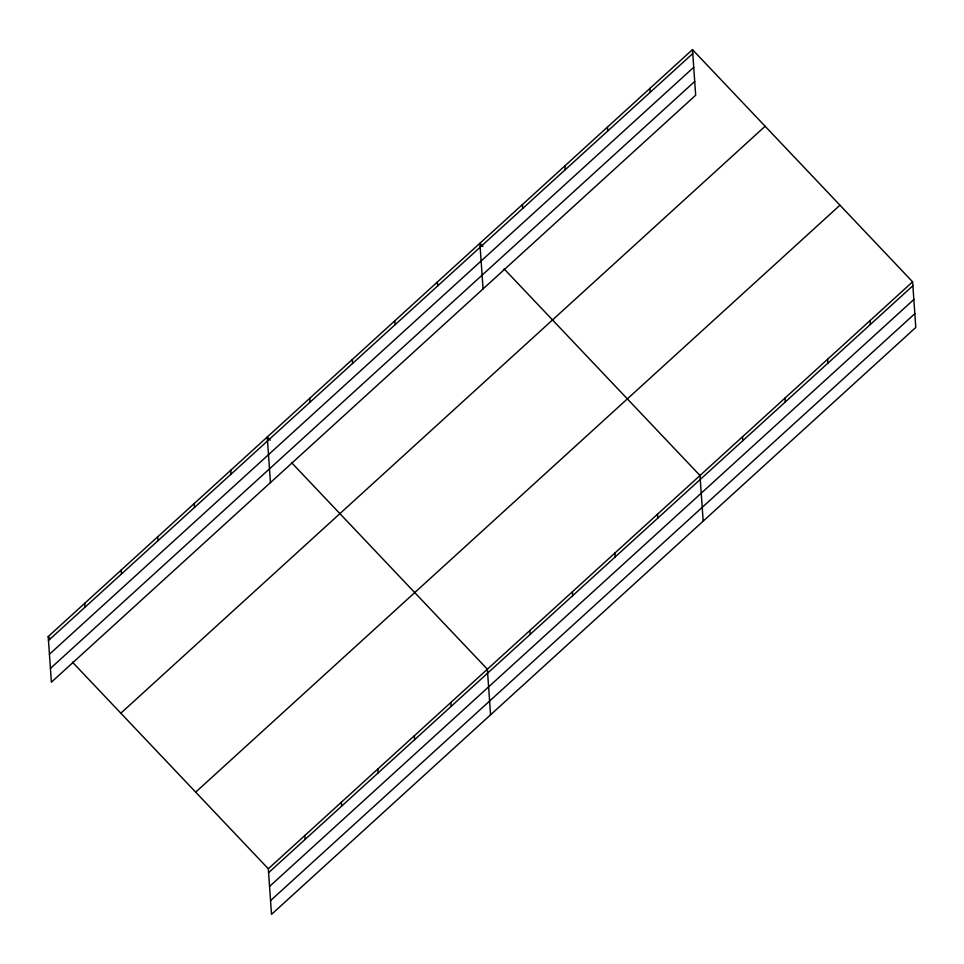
<?xml version="1.0" encoding="UTF-8"?>
<svg xmlns="http://www.w3.org/2000/svg" width="964" height="964" viewBox="0 0 964 964"><rect width="100%" height="100%" fill="white"/><g stroke="black" fill="none" stroke-linecap="round" stroke-linejoin="round"><path stroke-width="1.45" d="M692.489 49.622L695.683 95.219L51.393 682.175L48.2 636.565L692.489 49.622L912.607 281.825L915.8 327.435L271.511 914.378L268.317 868.781L72.408 662.111M48.477 640.482L692.767 53.538M49.441 654.243L693.731 67.287M50.429 668.414L694.719 81.47M120.837 713.203L765.139 126.248M195.68 792.155L839.969 205.199M268.317 868.781L912.607 281.825M268.595 872.685L912.884 285.742M269.546 886.446L913.848 299.503M270.547 900.617L914.836 313.674M482.904 246.507L479.879 243.314L483.06 288.911M504.088 268.86L699.997 475.517L703.178 521.126M270.282 440.199L267.257 437.005L270.45 482.615M291.477 462.551L487.374 669.209L490.568 714.818M48.2 636.565L50.212 638.698M870.082 320.566L870.359 324.482M827.57 359.307L827.835 363.223M785.045 398.048L785.311 401.952M742.521 436.776L742.786 440.693M649.977 88.363L650.242 92.279M657.472 514.258L657.749 518.174M607.453 127.103L607.718 131.008M614.948 552.999L615.225 556.915M564.928 165.832L565.193 169.748M572.423 591.739L572.7 595.656M522.404 204.573L522.669 208.489M529.899 630.48L530.176 634.384M437.355 282.054L437.632 285.971M450.863 702.479L451.14 706.383M394.83 320.795L395.107 324.711M414.351 735.737L414.628 739.653M352.306 359.536L352.583 363.44M377.852 768.995L378.117 772.911M341.34 802.253L341.605 806.169M309.781 398.265L310.059 402.181M304.829 835.511L305.106 839.427M230.745 470.263L231.023 474.18M194.246 503.533L194.511 507.438M157.735 536.791L158 540.708M121.223 570.049L121.488 573.966M84.712 603.307L84.989 607.224"/></g></svg>
